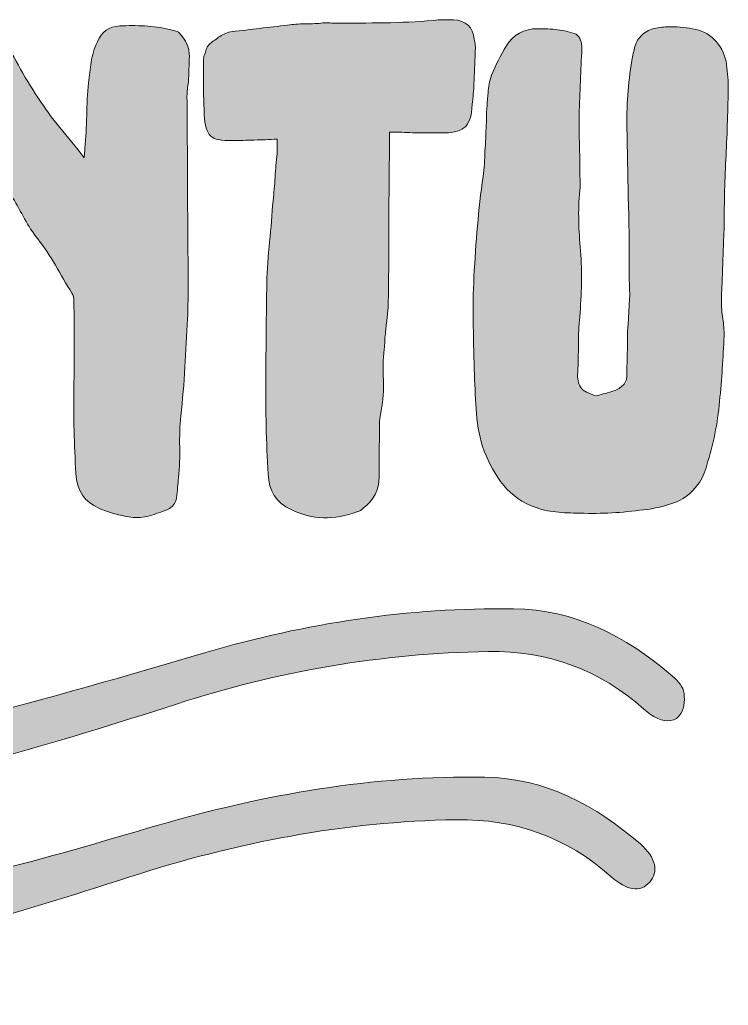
# Model space of a CAD drawing. Header units: inches. Extents: x 38 to 462, y -404 to -97.
# Drawn here: x 251.3 to 369.1, y -404.2 to -240.3 of the extents above; entities that cross this region are included whole.
import ezdxf

# ---------------------------------------------------------------- set-up
doc = ezdxf.new("R2010")
doc.units = ezdxf.units.IN
doc.header["$MEASUREMENT"] = 0
doc.layers.add('Layer 1', color=7, linetype='Continuous')

# ---------------------------------------------------------------- blocks, each defined once
blk = doc.blocks.new('block 3')
at = {"layer": 'Layer 1', "true_color": 0x0b0b0b}
h = blk.add_hatch(color=28, dxfattribs=at)
h.dxf.hatch_style = 2
edge = h.paths.add_edge_path()
edge.add_spline(control_points=[(294.1, -260.18), (292.79, -260.26), (291.52, -260.32), (290.29, -260.35), (289.06, -260.39), (287.83, -260.41), (286.6, -260.41), (284.83, -260.49), (283.64, -260.24), (283.03, -259.66), (282.41, -259.09), (282.07, -257.91), (281.99, -256.14), (281.91, -254.76), (281.87, -253.4), (281.87, -252.05), (281.87, -250.71), (281.87, -249.34), (281.87, -247.96), (281.87, -247.57), (281.87, -247.23), (281.87, -246.92), (281.87, -246.61), (281.95, -246.26), (282.11, -245.88), (282.18, -245.65), (282.28, -245.38), (282.39, -245.07), (282.51, -244.77), (282.68, -244.53), (282.91, -244.38), (283.45, -243.92), (284.01, -243.5), (284.59, -243.11), (285.16, -242.73), (285.83, -242.46), (286.6, -242.3), (288.14, -242.15), (289.68, -241.98), (291.22, -241.78), (292.76, -241.59), (294.29, -241.42), (295.83, -241.27), (296.75, -241.11), (297.68, -241.03), (298.6, -241.03), (299.52, -241.03), (300.45, -241), (301.37, -240.92), (301.75, -240.84), (302.16, -240.82), (302.58, -240.86), (303, -240.9), (303.4, -240.92), (303.79, -240.92), (306.48, -240.92), (309.19, -240.9), (311.92, -240.86), (314.65, -240.82), (317.36, -240.69), (320.05, -240.46), (320.59, -240.38), (321.13, -240.34), (321.67, -240.34), (322.21, -240.34), (322.78, -240.34), (323.4, -240.34), (325.47, -240.5), (326.63, -241.57), (326.86, -243.57), (327.01, -244.19), (327.07, -244.84), (327.03, -245.53), (326.99, -246.23), (326.97, -246.88), (326.97, -247.49), (326.9, -248.65), (326.84, -249.8), (326.8, -250.95), (326.76, -252.11), (326.67, -253.26), (326.51, -254.41), (326.43, -256.41), (325.97, -257.72), (325.13, -258.34), (324.28, -258.95), (323.05, -259.22), (321.44, -259.14), (320.29, -259.14), (319.11, -259.14), (317.92, -259.14), (316.73, -259.14), (315.56, -259.11), (314.4, -259.03), (314.4, -259.03), (312.79, -259.03), (312.79, -259.03), (312.79, -259.03), (312.79, -260.76), (312.79, -260.76), (312.71, -265.37), (312.67, -269.91), (312.67, -274.37), (312.67, -278.83), (312.63, -283.37), (312.56, -287.98), (312.48, -288.75), (312.4, -289.5), (312.33, -290.23), (312.25, -290.96), (312.17, -291.71), (312.1, -292.48), (312.02, -292.94), (311.98, -293.38), (311.98, -293.8), (311.98, -294.23), (311.94, -294.67), (311.86, -295.13), (311.71, -296.82), (311.67, -298.52), (311.75, -300.21), (311.82, -301.9), (311.71, -303.59), (311.4, -305.28), (311.17, -306.2), (311.07, -307.15), (311.11, -308.11), (311.15, -309.07), (311.13, -310.01), (311.06, -310.93), (311.06, -310.93), (311.06, -316.35), (311.06, -316.35), (311.06, -318.51), (310.17, -320.24), (308.4, -321.54), (308.09, -321.85), (307.79, -322.05), (307.48, -322.12), (303.56, -323.58), (299.87, -323.47), (296.41, -321.78), (293.95, -320.62), (292.68, -318.66), (292.6, -315.89), (292.29, -310.59), (292.16, -305.3), (292.2, -300.03), (292.24, -294.77), (292.29, -289.48), (292.37, -284.17), (292.45, -281.87), (292.6, -279.56), (292.83, -277.25), (293.06, -274.95), (293.25, -272.68), (293.41, -270.45), (293.56, -269.14), (293.68, -267.83), (293.76, -266.53), (293.83, -265.22), (293.95, -263.91), (294.1, -262.6), (294.1, -262.6), (294.1, -260.18), (294.1, -260.18)], knot_values=[0, 0, 0, 0, 1, 1, 1, 2, 2, 2, 3, 3, 3, 4, 4, 4, 5, 5, 5, 6, 6, 6, 7, 7, 7, 8, 8, 8, 9, 9, 9, 10, 10, 10, 11, 11, 11, 12, 12, 12, 13, 13, 13, 14, 14, 14, 15, 15, 15, 16, 16, 16, 17, 17, 17, 18, 18, 18, 19, 19, 19, 20, 20, 20, 21, 21, 21, 22, 22, 22, 23, 23, 23, 24, 24, 24, 25, 25, 25, 26, 26, 26, 27, 27, 27, 28, 28, 28, 29, 29, 29, 30, 30, 30, 31, 31, 31, 32, 32, 32, 33, 33, 33, 34, 34, 34, 35, 35, 35, 36, 36, 36, 37, 37, 37, 38, 38, 38, 39, 39, 39, 40, 40, 40, 41, 41, 41, 42, 42, 42, 43, 43, 43, 44, 44, 44, 45, 45, 45, 46, 46, 46, 47, 47, 47, 48, 48, 48, 49, 49, 49, 50, 50, 50, 51, 51, 51, 52, 52, 52, 53, 53, 53, 54, 54, 54, 55, 55, 55, 55], degree=3, periodic=1)
h = blk.add_hatch(color=28, dxfattribs=at)
h.dxf.hatch_style = 2
edge = h.paths.add_edge_path()
edge.add_spline(control_points=[(249.35, -269.29), (249.35, -269.29), (249.35, -272.29), (249.35, -272.29), (249.35, -275.52), (249.37, -278.71), (249.41, -281.87), (249.45, -285.02), (249.39, -288.21), (249.23, -291.44), (249.23, -293.36), (249.16, -295.27), (249.03, -297.15), (248.89, -299.03), (248.73, -300.94), (248.54, -302.86), (248.39, -305.32), (248.25, -307.8), (248.14, -310.3), (248.02, -312.8), (247.89, -315.28), (247.74, -317.74), (247.74, -317.89), (247.71, -318.05), (247.68, -318.2), (247.64, -318.35), (247.62, -318.51), (247.62, -318.66), (247.54, -320.58), (246.55, -321.78), (244.64, -322.24), (243.8, -322.39), (242.98, -322.6), (242.18, -322.87), (241.38, -323.14), (240.56, -323.2), (239.71, -323.04), (238.8, -322.89), (237.92, -322.7), (237.08, -322.47), (236.24, -322.24), (235.4, -321.93), (234.56, -321.54), (232.27, -320.62), (231.01, -318.82), (230.78, -316.12), (230.47, -310.82), (230.33, -305.55), (230.37, -300.32), (230.41, -295.09), (230.47, -289.82), (230.55, -284.52), (230.62, -281.83), (230.78, -279.14), (231.01, -276.45), (231.24, -273.75), (231.47, -271.06), (231.7, -268.37), (231.93, -266.14), (232.11, -263.91), (232.22, -261.68), (232.34, -259.45), (232.47, -257.22), (232.62, -254.99), (232.78, -253.61), (232.93, -252.2), (233.09, -250.78), (233.24, -249.36), (233.39, -247.96), (233.55, -246.57), (233.7, -246.03), (233.87, -245.51), (234.07, -245.01), (234.26, -244.51), (234.43, -244.03), (234.59, -243.57), (235.2, -242.27), (236.16, -241.57), (237.47, -241.5), (239.01, -241.34), (240.51, -241.29), (241.97, -241.32), (243.43, -241.36), (244.93, -241.57), (246.47, -241.96), (246.77, -242.03), (247.04, -242.11), (247.27, -242.19), (247.5, -242.27), (247.74, -242.34), (247.96, -242.42), (249.04, -244.26), (250.08, -246.09), (251.08, -247.9), (252.08, -249.71), (253.16, -251.49), (254.31, -253.26), (255.46, -255.03), (256.69, -256.7), (258, -258.28), (259.31, -259.86), (260.65, -261.53), (262.04, -263.3), (262.04, -262.91), (262.05, -262.6), (262.09, -262.37), (262.13, -262.14), (262.15, -261.91), (262.15, -261.68), (262.31, -259.91), (262.4, -258.11), (262.44, -256.26), (262.48, -254.41), (262.57, -252.61), (262.73, -250.84), (262.88, -249.69), (263.04, -248.53), (263.19, -247.38), (263.34, -246.23), (263.69, -245.11), (264.23, -244.03), (264.92, -242.34), (266.15, -241.46), (267.92, -241.38), (269.3, -241.31), (270.69, -241.31), (272.07, -241.38), (273.46, -241.46), (274.84, -241.65), (276.22, -241.96), (276.53, -242.03), (276.82, -242.11), (277.09, -242.19), (277.36, -242.27), (277.57, -242.34), (277.72, -242.42), (278.95, -243.73), (279.55, -245.07), (279.51, -246.46), (279.47, -247.84), (279.42, -249.26), (279.34, -250.72), (279.26, -251.11), (279.2, -251.49), (279.17, -251.88), (279.13, -252.26), (279.11, -252.65), (279.11, -253.03), (279.11, -255.95), (279.13, -258.86), (279.17, -261.74), (279.2, -264.62), (279.22, -267.53), (279.22, -270.45), (279.22, -273.68), (279.24, -276.93), (279.28, -280.19), (279.32, -283.46), (279.3, -286.75), (279.22, -290.06), (279.07, -292.75), (278.92, -295.44), (278.76, -298.13), (278.61, -300.82), (278.38, -303.51), (278.07, -306.2), (277.92, -307.97), (277.86, -309.68), (277.9, -311.34), (277.93, -312.99), (277.88, -314.7), (277.72, -316.47), (277.65, -317.01), (277.59, -317.55), (277.55, -318.08), (277.51, -318.62), (277.45, -319.2), (277.38, -319.81), (277.22, -320.74), (276.72, -321.39), (275.88, -321.78), (274.88, -322.16), (273.88, -322.51), (272.88, -322.81), (271.88, -323.12), (270.84, -323.2), (269.76, -323.04), (268.84, -322.89), (267.94, -322.7), (267.05, -322.47), (266.17, -322.24), (265.3, -321.93), (264.46, -321.54), (262.08, -320.55), (260.81, -318.62), (260.65, -315.78), (260.34, -311.01), (260.23, -306.26), (260.31, -301.53), (260.38, -296.8), (260.38, -292.02), (260.31, -287.17), (260.31, -286.64), (260.19, -286.17), (259.96, -285.79), (259.04, -284.25), (258.13, -282.71), (257.25, -281.17), (256.36, -279.64), (255.39, -278.18), (254.31, -276.79), (253.46, -275.72), (252.73, -274.6), (252.12, -273.45), (251.5, -272.29), (250.85, -271.14), (250.16, -269.99), (250.08, -269.83), (249.89, -269.6), (249.58, -269.29), (249.58, -269.29), (249.35, -269.29), (249.35, -269.29)], knot_values=[0, 0, 0, 0, 1, 1, 1, 2, 2, 2, 3, 3, 3, 4, 4, 4, 5, 5, 5, 6, 6, 6, 7, 7, 7, 8, 8, 8, 9, 9, 9, 10, 10, 10, 11, 11, 11, 12, 12, 12, 13, 13, 13, 14, 14, 14, 15, 15, 15, 16, 16, 16, 17, 17, 17, 18, 18, 18, 19, 19, 19, 20, 20, 20, 21, 21, 21, 22, 22, 22, 23, 23, 23, 24, 24, 24, 25, 25, 25, 26, 26, 26, 27, 27, 27, 28, 28, 28, 29, 29, 29, 30, 30, 30, 31, 31, 31, 32, 32, 32, 33, 33, 33, 34, 34, 34, 35, 35, 35, 36, 36, 36, 37, 37, 37, 38, 38, 38, 39, 39, 39, 40, 40, 40, 41, 41, 41, 42, 42, 42, 43, 43, 43, 44, 44, 44, 45, 45, 45, 46, 46, 46, 47, 47, 47, 48, 48, 48, 49, 49, 49, 50, 50, 50, 51, 51, 51, 52, 52, 52, 53, 53, 53, 54, 54, 54, 55, 55, 55, 56, 56, 56, 57, 57, 57, 58, 58, 58, 59, 59, 59, 60, 60, 60, 61, 61, 61, 62, 62, 62, 63, 63, 63, 64, 64, 64, 65, 65, 65, 66, 66, 66, 67, 67, 67, 68, 68, 68, 69, 69, 69, 70, 70, 70, 71, 71, 71, 72, 72, 72, 73, 73, 73, 74, 74, 74, 74], degree=3, periodic=1)
h = blk.add_hatch(color=28, dxfattribs=at)
h.dxf.hatch_style = 2
edge = h.paths.add_edge_path()
edge.add_spline(control_points=[(343.81, -242.76), (344.43, -243.3), (344.74, -244.07), (344.74, -245.07), (344.66, -246.92), (344.58, -248.76), (344.51, -250.61), (344.43, -252.45), (344.35, -254.3), (344.27, -256.14), (344.27, -257.68), (344.29, -259.16), (344.33, -260.59), (344.37, -262.01), (344.39, -263.49), (344.39, -265.03), (344.39, -265.64), (344.41, -266.26), (344.45, -266.87), (344.49, -267.49), (344.47, -268.1), (344.39, -268.72), (344.23, -270.41), (344.18, -272.08), (344.22, -273.73), (344.26, -275.39), (344.35, -277.06), (344.51, -278.75), (344.66, -280.6), (344.72, -282.42), (344.68, -284.23), (344.64, -286.04), (344.54, -287.86), (344.39, -289.71), (344.23, -291.25), (344.16, -292.79), (344.16, -294.32), (344.16, -295.86), (344.12, -297.4), (344.05, -298.94), (343.97, -300.01), (344.14, -300.86), (344.56, -301.47), (344.97, -302.09), (345.86, -302.55), (347.23, -302.86), (347.68, -302.71), (348.16, -302.57), (348.65, -302.46), (349.14, -302.34), (349.62, -302.21), (350.07, -302.05), (350.68, -301.82), (351.19, -301.49), (351.61, -301.07), (352.03, -300.65), (352.23, -300.01), (352.23, -299.17), (352.23, -298.01), (352.25, -296.86), (352.29, -295.71), (352.33, -294.55), (352.35, -293.36), (352.35, -292.13), (352.42, -291.13), (352.48, -290.17), (352.52, -289.25), (352.56, -288.33), (352.62, -287.36), (352.7, -286.36), (352.7, -285.6), (352.67, -284.87), (352.64, -284.17), (352.6, -283.48), (352.58, -282.79), (352.58, -282.1), (352.58, -280.1), (352.58, -278.12), (352.58, -276.16), (352.58, -274.2), (352.54, -272.22), (352.46, -270.22), (352.39, -266.3), (352.31, -262.43), (352.23, -258.62), (352.16, -254.82), (352.42, -250.99), (353.04, -247.15), (353.19, -246.3), (353.37, -245.51), (353.56, -244.78), (353.75, -244.05), (354.16, -243.42), (354.77, -242.88), (355.39, -242.27), (356.14, -241.88), (357.02, -241.73), (357.9, -241.57), (358.77, -241.5), (359.62, -241.5), (360.92, -241.5), (362.27, -241.65), (363.65, -241.96), (365.04, -242.27), (366.19, -242.96), (367.11, -244.03), (368.04, -245.11), (368.59, -246.36), (368.79, -247.78), (368.98, -249.21), (369.07, -250.61), (369.07, -251.99), (369, -255.91), (368.86, -259.8), (368.67, -263.64), (368.48, -267.49), (368.38, -271.37), (368.38, -275.29), (368.3, -276.75), (368.25, -278.18), (368.21, -279.56), (368.17, -280.94), (368.11, -282.37), (368.04, -283.83), (368.04, -284.37), (368.02, -284.87), (367.98, -285.33), (367.94, -285.79), (367.92, -286.29), (367.92, -286.83), (367.92, -287.44), (367.94, -288), (367.98, -288.5), (368.02, -289), (368.07, -289.52), (368.15, -290.06), (368.23, -290.52), (368.29, -291), (368.33, -291.5), (368.36, -292), (368.38, -292.48), (368.38, -292.94), (368.23, -296.48), (367.98, -300.09), (367.63, -303.78), (367.29, -307.47), (366.58, -311.01), (365.5, -314.39), (365.34, -315.01), (365.15, -315.59), (364.92, -316.12), (364.69, -316.66), (364.38, -317.16), (364, -317.62), (362.92, -319.16), (361.48, -320.22), (359.67, -320.79), (357.87, -321.37), (356.08, -321.74), (354.31, -321.89), (352.54, -322.12), (350.79, -322.28), (349.06, -322.35), (347.33, -322.43), (345.58, -322.43), (343.81, -322.35), (342.51, -322.35), (341.22, -322.28), (339.95, -322.12), (338.68, -321.97), (337.43, -321.62), (336.2, -321.08), (334.2, -320.24), (332.55, -318.91), (331.24, -317.1), (329.93, -315.3), (328.93, -313.35), (328.24, -311.28), (327.63, -309.28), (327.26, -307.2), (327.15, -305.05), (327.03, -302.9), (326.93, -300.71), (326.86, -298.48), (326.78, -295.71), (326.72, -292.94), (326.68, -290.17), (326.64, -287.4), (326.7, -284.67), (326.86, -281.98), (327.02, -279.14), (327.23, -276.35), (327.48, -273.62), (327.73, -270.89), (328.06, -268.14), (328.47, -265.37), (328.55, -264.68), (328.59, -263.97), (328.59, -263.24), (328.59, -262.51), (328.63, -261.8), (328.7, -261.1), (328.78, -259.64), (328.84, -258.2), (328.88, -256.78), (328.91, -255.36), (329.01, -253.91), (329.17, -252.45), (329.17, -251.53), (329.36, -250.57), (329.74, -249.57), (330.44, -247.88), (331.24, -246.26), (332.16, -244.73), (333.32, -242.8), (335.08, -241.84), (337.47, -241.84), (338.55, -241.84), (339.62, -241.9), (340.7, -242.01), (341.78, -242.13), (342.81, -242.38), (343.81, -242.76)], knot_values=[0, 0, 0, 0, 1, 1, 1, 2, 2, 2, 3, 3, 3, 4, 4, 4, 5, 5, 5, 6, 6, 6, 7, 7, 7, 8, 8, 8, 9, 9, 9, 10, 10, 10, 11, 11, 11, 12, 12, 12, 13, 13, 13, 14, 14, 14, 15, 15, 15, 16, 16, 16, 17, 17, 17, 18, 18, 18, 19, 19, 19, 20, 20, 20, 21, 21, 21, 22, 22, 22, 23, 23, 23, 24, 24, 24, 25, 25, 25, 26, 26, 26, 27, 27, 27, 28, 28, 28, 29, 29, 29, 30, 30, 30, 31, 31, 31, 32, 32, 32, 33, 33, 33, 34, 34, 34, 35, 35, 35, 36, 36, 36, 37, 37, 37, 38, 38, 38, 39, 39, 39, 40, 40, 40, 41, 41, 41, 42, 42, 42, 43, 43, 43, 44, 44, 44, 45, 45, 45, 46, 46, 46, 47, 47, 47, 48, 48, 48, 49, 49, 49, 50, 50, 50, 51, 51, 51, 52, 52, 52, 53, 53, 53, 54, 54, 54, 55, 55, 55, 56, 56, 56, 57, 57, 57, 58, 58, 58, 59, 59, 59, 60, 60, 60, 61, 61, 61, 62, 62, 62, 63, 63, 63, 64, 64, 64, 65, 65, 65, 66, 66, 66, 67, 67, 67, 68, 68, 68, 69, 69, 69, 70, 70, 70, 71, 71, 71, 72, 72, 72, 73, 73, 73, 74, 74, 74, 74], degree=3, periodic=1)
at = {"layer": 'Layer 1', "lineweight": 0}
for points, knots in [([(294.1, -260.18), (292.79, -260.26), (291.52, -260.32), (290.29, -260.35), (289.06, -260.39), (287.83, -260.41), (286.6, -260.41), (284.83, -260.49), (283.64, -260.24), (283.03, -259.66), (282.41, -259.09), (282.07, -257.91), (281.99, -256.14), (281.91, -254.76), (281.87, -253.4), (281.87, -252.05), (281.87, -250.71), (281.87, -249.34), (281.87, -247.96), (281.87, -247.57), (281.87, -247.23), (281.87, -246.92), (281.87, -246.61), (281.95, -246.26), (282.11, -245.88), (282.18, -245.65), (282.28, -245.38), (282.39, -245.07), (282.51, -244.77), (282.68, -244.53), (282.91, -244.38), (283.45, -243.92), (284.01, -243.5), (284.59, -243.11), (285.16, -242.73), (285.83, -242.46), (286.6, -242.3), (288.14, -242.15), (289.68, -241.98), (291.22, -241.78), (292.76, -241.59), (294.29, -241.42), (295.83, -241.27), (296.75, -241.11), (297.68, -241.03), (298.6, -241.03), (299.52, -241.03), (300.45, -241), (301.37, -240.92), (301.75, -240.84), (302.16, -240.82), (302.58, -240.86), (303, -240.9), (303.4, -240.92), (303.79, -240.92), (306.48, -240.92), (309.19, -240.9), (311.92, -240.86), (314.65, -240.82), (317.36, -240.69), (320.05, -240.46), (320.59, -240.38), (321.13, -240.34), (321.67, -240.34), (322.21, -240.34), (322.78, -240.34), (323.4, -240.34), (325.47, -240.5), (326.63, -241.57), (326.86, -243.57), (327.01, -244.19), (327.07, -244.84), (327.03, -245.53), (326.99, -246.23), (326.97, -246.88), (326.97, -247.49), (326.9, -248.65), (326.84, -249.8), (326.8, -250.95), (326.76, -252.11), (326.67, -253.26), (326.51, -254.41), (326.43, -256.41), (325.97, -257.72), (325.13, -258.34), (324.28, -258.95), (323.05, -259.22), (321.44, -259.14), (320.29, -259.14), (319.11, -259.14), (317.92, -259.14), (316.73, -259.14), (315.56, -259.11), (314.4, -259.03), (314.4, -259.03), (312.79, -259.03), (312.79, -259.03), (312.79, -259.03), (312.79, -260.76), (312.79, -260.76), (312.71, -265.37), (312.67, -269.91), (312.67, -274.37), (312.67, -278.83), (312.63, -283.37), (312.56, -287.98), (312.48, -288.75), (312.4, -289.5), (312.33, -290.23), (312.25, -290.96), (312.17, -291.71), (312.1, -292.48), (312.02, -292.94), (311.98, -293.38), (311.98, -293.8), (311.98, -294.23), (311.94, -294.67), (311.86, -295.13), (311.71, -296.82), (311.67, -298.52), (311.75, -300.21), (311.82, -301.9), (311.71, -303.59), (311.4, -305.28), (311.17, -306.2), (311.07, -307.15), (311.11, -308.11), (311.15, -309.07), (311.13, -310.01), (311.06, -310.93), (311.06, -310.93), (311.06, -316.35), (311.06, -316.35), (311.06, -318.51), (310.17, -320.24), (308.4, -321.54), (308.09, -321.85), (307.79, -322.05), (307.48, -322.12), (303.56, -323.58), (299.87, -323.47), (296.41, -321.78), (293.95, -320.62), (292.68, -318.66), (292.6, -315.89), (292.29, -310.59), (292.16, -305.3), (292.2, -300.03), (292.24, -294.77), (292.29, -289.48), (292.37, -284.17), (292.45, -281.87), (292.6, -279.56), (292.83, -277.25), (293.06, -274.95), (293.25, -272.68), (293.41, -270.45), (293.56, -269.14), (293.68, -267.83), (293.76, -266.53), (293.83, -265.22), (293.95, -263.91), (294.1, -262.6), (294.1, -262.6), (294.1, -260.18), (294.1, -260.18)], [0, 0, 0, 0, 1, 1, 1, 2, 2, 2, 3, 3, 3, 4, 4, 4, 5, 5, 5, 6, 6, 6, 7, 7, 7, 8, 8, 8, 9, 9, 9, 10, 10, 10, 11, 11, 11, 12, 12, 12, 13, 13, 13, 14, 14, 14, 15, 15, 15, 16, 16, 16, 17, 17, 17, 18, 18, 18, 19, 19, 19, 20, 20, 20, 21, 21, 21, 22, 22, 22, 23, 23, 23, 24, 24, 24, 25, 25, 25, 26, 26, 26, 27, 27, 27, 28, 28, 28, 29, 29, 29, 30, 30, 30, 31, 31, 31, 32, 32, 32, 33, 33, 33, 34, 34, 34, 35, 35, 35, 36, 36, 36, 37, 37, 37, 38, 38, 38, 39, 39, 39, 40, 40, 40, 41, 41, 41, 42, 42, 42, 43, 43, 43, 44, 44, 44, 45, 45, 45, 46, 46, 46, 47, 47, 47, 48, 48, 48, 49, 49, 49, 50, 50, 50, 51, 51, 51, 52, 52, 52, 53, 53, 53, 54, 54, 54, 55, 55, 55, 55]), ([(249.35, -269.29), (249.35, -269.29), (249.35, -272.29), (249.35, -272.29), (249.35, -275.52), (249.37, -278.71), (249.41, -281.87), (249.45, -285.02), (249.39, -288.21), (249.23, -291.44), (249.23, -293.36), (249.16, -295.27), (249.03, -297.15), (248.89, -299.03), (248.73, -300.94), (248.54, -302.86), (248.39, -305.32), (248.25, -307.8), (248.14, -310.3), (248.02, -312.8), (247.89, -315.28), (247.74, -317.74), (247.74, -317.89), (247.71, -318.05), (247.68, -318.2), (247.64, -318.35), (247.62, -318.51), (247.62, -318.66), (247.54, -320.58), (246.55, -321.78), (244.64, -322.24), (243.8, -322.39), (242.98, -322.6), (242.18, -322.87), (241.38, -323.14), (240.56, -323.2), (239.71, -323.04), (238.8, -322.89), (237.92, -322.7), (237.08, -322.47), (236.24, -322.24), (235.4, -321.93), (234.56, -321.54), (232.27, -320.62), (231.01, -318.82), (230.78, -316.12), (230.47, -310.82), (230.33, -305.55), (230.37, -300.32), (230.41, -295.09), (230.47, -289.82), (230.55, -284.52), (230.62, -281.83), (230.78, -279.14), (231.01, -276.45), (231.24, -273.75), (231.47, -271.06), (231.7, -268.37), (231.93, -266.14), (232.11, -263.91), (232.22, -261.68), (232.34, -259.45), (232.47, -257.22), (232.62, -254.99), (232.78, -253.61), (232.93, -252.2), (233.09, -250.78), (233.24, -249.36), (233.39, -247.96), (233.55, -246.57), (233.7, -246.03), (233.87, -245.51), (234.07, -245.01), (234.26, -244.51), (234.43, -244.03), (234.59, -243.57), (235.2, -242.27), (236.16, -241.57), (237.47, -241.5), (239.01, -241.34), (240.51, -241.29), (241.97, -241.32), (243.43, -241.36), (244.93, -241.57), (246.47, -241.96), (246.77, -242.03), (247.04, -242.11), (247.27, -242.19), (247.5, -242.27), (247.74, -242.34), (247.96, -242.42), (249.04, -244.26), (250.08, -246.09), (251.08, -247.9), (252.08, -249.71), (253.16, -251.49), (254.31, -253.26), (255.46, -255.03), (256.69, -256.7), (258, -258.28), (259.31, -259.86), (260.65, -261.53), (262.04, -263.3), (262.04, -262.91), (262.05, -262.6), (262.09, -262.37), (262.13, -262.14), (262.15, -261.91), (262.15, -261.68), (262.31, -259.91), (262.4, -258.11), (262.44, -256.26), (262.48, -254.41), (262.57, -252.61), (262.73, -250.84), (262.88, -249.69), (263.04, -248.53), (263.19, -247.38), (263.34, -246.23), (263.69, -245.11), (264.23, -244.03), (264.92, -242.34), (266.15, -241.46), (267.92, -241.38), (269.3, -241.31), (270.69, -241.31), (272.07, -241.38), (273.46, -241.46), (274.84, -241.65), (276.22, -241.96), (276.53, -242.03), (276.82, -242.11), (277.09, -242.19), (277.36, -242.27), (277.57, -242.34), (277.72, -242.42), (278.95, -243.73), (279.55, -245.07), (279.51, -246.46), (279.47, -247.84), (279.42, -249.26), (279.34, -250.72), (279.26, -251.11), (279.2, -251.49), (279.17, -251.88), (279.13, -252.26), (279.11, -252.65), (279.11, -253.03), (279.11, -255.95), (279.13, -258.86), (279.17, -261.74), (279.2, -264.62), (279.22, -267.53), (279.22, -270.45), (279.22, -273.68), (279.24, -276.93), (279.28, -280.19), (279.32, -283.46), (279.3, -286.75), (279.22, -290.06), (279.07, -292.75), (278.92, -295.44), (278.76, -298.13), (278.61, -300.82), (278.38, -303.51), (278.07, -306.2), (277.92, -307.97), (277.86, -309.68), (277.9, -311.34), (277.93, -312.99), (277.88, -314.7), (277.72, -316.47), (277.65, -317.01), (277.59, -317.55), (277.55, -318.08), (277.51, -318.62), (277.45, -319.2), (277.38, -319.81), (277.22, -320.74), (276.72, -321.39), (275.88, -321.78), (274.88, -322.16), (273.88, -322.51), (272.88, -322.81), (271.88, -323.12), (270.84, -323.2), (269.76, -323.04), (268.84, -322.89), (267.94, -322.7), (267.05, -322.47), (266.17, -322.24), (265.3, -321.93), (264.46, -321.54), (262.08, -320.55), (260.81, -318.62), (260.65, -315.78), (260.34, -311.01), (260.23, -306.26), (260.31, -301.53), (260.38, -296.8), (260.38, -292.02), (260.31, -287.17), (260.31, -286.64), (260.19, -286.17), (259.96, -285.79), (259.04, -284.25), (258.13, -282.71), (257.25, -281.17), (256.36, -279.64), (255.39, -278.18), (254.31, -276.79), (253.46, -275.72), (252.73, -274.6), (252.12, -273.45), (251.5, -272.29), (250.85, -271.14), (250.16, -269.99), (250.08, -269.83), (249.89, -269.6), (249.58, -269.29), (249.58, -269.29), (249.35, -269.29), (249.35, -269.29)], [0, 0, 0, 0, 1, 1, 1, 2, 2, 2, 3, 3, 3, 4, 4, 4, 5, 5, 5, 6, 6, 6, 7, 7, 7, 8, 8, 8, 9, 9, 9, 10, 10, 10, 11, 11, 11, 12, 12, 12, 13, 13, 13, 14, 14, 14, 15, 15, 15, 16, 16, 16, 17, 17, 17, 18, 18, 18, 19, 19, 19, 20, 20, 20, 21, 21, 21, 22, 22, 22, 23, 23, 23, 24, 24, 24, 25, 25, 25, 26, 26, 26, 27, 27, 27, 28, 28, 28, 29, 29, 29, 30, 30, 30, 31, 31, 31, 32, 32, 32, 33, 33, 33, 34, 34, 34, 35, 35, 35, 36, 36, 36, 37, 37, 37, 38, 38, 38, 39, 39, 39, 40, 40, 40, 41, 41, 41, 42, 42, 42, 43, 43, 43, 44, 44, 44, 45, 45, 45, 46, 46, 46, 47, 47, 47, 48, 48, 48, 49, 49, 49, 50, 50, 50, 51, 51, 51, 52, 52, 52, 53, 53, 53, 54, 54, 54, 55, 55, 55, 56, 56, 56, 57, 57, 57, 58, 58, 58, 59, 59, 59, 60, 60, 60, 61, 61, 61, 62, 62, 62, 63, 63, 63, 64, 64, 64, 65, 65, 65, 66, 66, 66, 67, 67, 67, 68, 68, 68, 69, 69, 69, 70, 70, 70, 71, 71, 71, 72, 72, 72, 73, 73, 73, 74, 74, 74, 74]), ([(343.81, -242.76), (344.43, -243.3), (344.74, -244.07), (344.74, -245.07), (344.66, -246.92), (344.58, -248.76), (344.51, -250.61), (344.43, -252.45), (344.35, -254.3), (344.27, -256.14), (344.27, -257.68), (344.29, -259.16), (344.33, -260.59), (344.37, -262.01), (344.39, -263.49), (344.39, -265.03), (344.39, -265.64), (344.41, -266.26), (344.45, -266.87), (344.49, -267.49), (344.47, -268.1), (344.39, -268.72), (344.23, -270.41), (344.18, -272.08), (344.22, -273.73), (344.26, -275.39), (344.35, -277.06), (344.51, -278.75), (344.66, -280.6), (344.72, -282.42), (344.68, -284.23), (344.64, -286.04), (344.54, -287.86), (344.39, -289.71), (344.23, -291.25), (344.16, -292.79), (344.16, -294.32), (344.16, -295.86), (344.12, -297.4), (344.05, -298.94), (343.97, -300.01), (344.14, -300.86), (344.56, -301.47), (344.97, -302.09), (345.86, -302.55), (347.23, -302.86), (347.68, -302.71), (348.16, -302.57), (348.65, -302.46), (349.14, -302.34), (349.62, -302.21), (350.07, -302.05), (350.68, -301.82), (351.19, -301.49), (351.61, -301.07), (352.03, -300.65), (352.23, -300.01), (352.23, -299.17), (352.23, -298.01), (352.25, -296.86), (352.29, -295.71), (352.33, -294.55), (352.35, -293.36), (352.35, -292.13), (352.42, -291.13), (352.48, -290.17), (352.52, -289.25), (352.56, -288.33), (352.62, -287.36), (352.7, -286.36), (352.7, -285.6), (352.67, -284.87), (352.64, -284.17), (352.6, -283.48), (352.58, -282.79), (352.58, -282.1), (352.58, -280.1), (352.58, -278.12), (352.58, -276.16), (352.58, -274.2), (352.54, -272.22), (352.46, -270.22), (352.39, -266.3), (352.31, -262.43), (352.23, -258.62), (352.16, -254.82), (352.42, -250.99), (353.04, -247.15), (353.19, -246.3), (353.37, -245.51), (353.56, -244.78), (353.75, -244.05), (354.16, -243.42), (354.77, -242.88), (355.39, -242.27), (356.14, -241.88), (357.02, -241.73), (357.9, -241.57), (358.77, -241.5), (359.62, -241.5), (360.92, -241.5), (362.27, -241.65), (363.65, -241.96), (365.04, -242.27), (366.19, -242.96), (367.11, -244.03), (368.04, -245.11), (368.59, -246.36), (368.79, -247.78), (368.98, -249.21), (369.07, -250.61), (369.07, -251.99), (369, -255.91), (368.86, -259.8), (368.67, -263.64), (368.48, -267.49), (368.38, -271.37), (368.38, -275.29), (368.3, -276.75), (368.25, -278.18), (368.21, -279.56), (368.17, -280.94), (368.11, -282.37), (368.04, -283.83), (368.04, -284.37), (368.02, -284.87), (367.98, -285.33), (367.94, -285.79), (367.92, -286.29), (367.92, -286.83), (367.92, -287.44), (367.94, -288), (367.98, -288.5), (368.02, -289), (368.07, -289.52), (368.15, -290.06), (368.23, -290.52), (368.29, -291), (368.33, -291.5), (368.36, -292), (368.38, -292.48), (368.38, -292.94), (368.23, -296.48), (367.98, -300.09), (367.63, -303.78), (367.29, -307.47), (366.58, -311.01), (365.5, -314.39), (365.34, -315.01), (365.15, -315.59), (364.92, -316.12), (364.69, -316.66), (364.38, -317.16), (364, -317.62), (362.92, -319.16), (361.48, -320.22), (359.67, -320.79), (357.87, -321.37), (356.08, -321.74), (354.31, -321.89), (352.54, -322.12), (350.79, -322.28), (349.06, -322.35), (347.33, -322.43), (345.58, -322.43), (343.81, -322.35), (342.51, -322.35), (341.22, -322.28), (339.95, -322.12), (338.68, -321.97), (337.43, -321.62), (336.2, -321.08), (334.2, -320.24), (332.55, -318.91), (331.24, -317.1), (329.93, -315.3), (328.93, -313.35), (328.24, -311.28), (327.63, -309.28), (327.26, -307.2), (327.15, -305.05), (327.03, -302.9), (326.93, -300.71), (326.86, -298.48), (326.78, -295.71), (326.72, -292.94), (326.68, -290.17), (326.64, -287.4), (326.7, -284.67), (326.86, -281.98), (327.02, -279.14), (327.23, -276.35), (327.48, -273.62), (327.73, -270.89), (328.06, -268.14), (328.47, -265.37), (328.55, -264.68), (328.59, -263.97), (328.59, -263.24), (328.59, -262.51), (328.63, -261.8), (328.7, -261.1), (328.78, -259.64), (328.84, -258.2), (328.88, -256.78), (328.91, -255.36), (329.01, -253.91), (329.17, -252.45), (329.17, -251.53), (329.36, -250.57), (329.74, -249.57), (330.44, -247.88), (331.24, -246.26), (332.16, -244.73), (333.32, -242.8), (335.08, -241.84), (337.47, -241.84), (338.55, -241.84), (339.62, -241.9), (340.7, -242.01), (341.78, -242.13), (342.81, -242.38), (343.81, -242.76)], [0, 0, 0, 0, 1, 1, 1, 2, 2, 2, 3, 3, 3, 4, 4, 4, 5, 5, 5, 6, 6, 6, 7, 7, 7, 8, 8, 8, 9, 9, 9, 10, 10, 10, 11, 11, 11, 12, 12, 12, 13, 13, 13, 14, 14, 14, 15, 15, 15, 16, 16, 16, 17, 17, 17, 18, 18, 18, 19, 19, 19, 20, 20, 20, 21, 21, 21, 22, 22, 22, 23, 23, 23, 24, 24, 24, 25, 25, 25, 26, 26, 26, 27, 27, 27, 28, 28, 28, 29, 29, 29, 30, 30, 30, 31, 31, 31, 32, 32, 32, 33, 33, 33, 34, 34, 34, 35, 35, 35, 36, 36, 36, 37, 37, 37, 38, 38, 38, 39, 39, 39, 40, 40, 40, 41, 41, 41, 42, 42, 42, 43, 43, 43, 44, 44, 44, 45, 45, 45, 46, 46, 46, 47, 47, 47, 48, 48, 48, 49, 49, 49, 50, 50, 50, 51, 51, 51, 52, 52, 52, 53, 53, 53, 54, 54, 54, 55, 55, 55, 56, 56, 56, 57, 57, 57, 58, 58, 58, 59, 59, 59, 60, 60, 60, 61, 61, 61, 62, 62, 62, 63, 63, 63, 64, 64, 64, 65, 65, 65, 66, 66, 66, 67, 67, 67, 68, 68, 68, 69, 69, 69, 70, 70, 70, 71, 71, 71, 72, 72, 72, 73, 73, 73, 74, 74, 74, 74])]:
    blk.add_open_spline(points, degree=3, knots=knots, dxfattribs=at)
blk = doc.blocks.new('block 4')
at = {"layer": 'Layer 1', "true_color": 0x0b0b0b}
h = blk.add_hatch(color=28, dxfattribs=at)
h.dxf.hatch_style = 2
edge = h.paths.add_edge_path()
edge.add_spline(control_points=[(128.94, -358.43), (128.97, -354.98), (131.37, -353.2), (134, -354.11), (134.99, -354.45), (135.84, -355.21), (136.76, -355.76), (138.97, -357.07), (141.05, -358.78), (143.44, -359.61), (154.69, -363.56), (166.16, -366.99), (178.18, -366.78), (186.35, -366.64), (194.53, -365.5), (202.66, -364.41), (229.8, -360.77), (256.03, -353.28), (282.23, -345.54), (298.87, -340.62), (315.96, -338.05), (333.39, -338.27), (343.56, -338.39), (351.98, -342.82), (359.54, -349.23), (360.39, -349.96), (361.39, -350.9), (361.63, -351.9), (361.91, -353.08), (361.79, -354.64), (361.2, -355.68), (360.42, -357.05), (358.8, -357.19), (357.34, -356.52), (356.51, -356.13), (355.72, -355.58), (355.03, -354.96), (347.66, -348.36), (339.06, -345.22), (329.15, -345.38), (311.44, -345.66), (294.25, -348.64), (277.38, -354.1), (257.09, -360.67), (236.61, -366.68), (215.6, -370.46), (204.7, -372.43), (193.67, -373.83), (182.63, -374.83), (167.15, -376.22), (152.22, -373.32), (137.85, -367.47), (134.78, -366.22), (132.17, -364.31), (130.35, -361.51), (129.63, -360.4), (129.23, -359.07), (128.94, -358.43)], knot_values=[0, 0, 0, 0, 1, 1, 1, 2, 2, 2, 3, 3, 3, 4, 4, 4, 5, 5, 5, 6, 6, 6, 7, 7, 7, 8, 8, 8, 9, 9, 9, 10, 10, 10, 11, 11, 11, 12, 12, 12, 13, 13, 13, 14, 14, 14, 15, 15, 15, 16, 16, 16, 17, 17, 17, 18, 18, 18, 19, 19, 19, 19], degree=3, periodic=1)
h = blk.add_hatch(color=28, dxfattribs=at)
h.dxf.hatch_style = 2
edge = h.paths.add_edge_path()
edge.add_spline(control_points=[(128.25, -381.85), (128.91, -382.23), (130.14, -382.9), (131.36, -383.61), (133.71, -384.98), (135.89, -386.81), (138.41, -387.67), (151.48, -392.16), (164.78, -395.81), (178.79, -394.69), (187.1, -394.02), (195.45, -393.08), (203.63, -391.47), (217.89, -388.68), (232.08, -385.47), (246.21, -382.07), (255.66, -379.79), (264.97, -376.96), (274.3, -374.25), (292.04, -369.08), (310.07, -365.97), (328.6, -366.26), (338.68, -366.43), (347.03, -370.94), (354.46, -377.36), (357.08, -379.63), (357.54, -382.02), (356.01, -383.71), (354.45, -385.44), (352.28, -385.16), (349.58, -382.77), (342.24, -376.24), (333.69, -373.2), (323.86, -373.34), (305.26, -373.61), (287.32, -377.12), (269.61, -382.84), (250.16, -389.14), (230.5, -394.91), (210.32, -398.44), (199.41, -400.35), (188.38, -401.8), (177.35, -402.79), (161.86, -404.18), (146.93, -401.27), (132.57, -395.42), (129.42, -394.13), (126.74, -392.18), (124.98, -389.25), (124.28, -388.08), (123.82, -386.59), (123.78, -385.23), (123.73, -383.21), (125.49, -381.82), (128.25, -381.85)], knot_values=[0, 0, 0, 0, 1, 1, 1, 2, 2, 2, 3, 3, 3, 4, 4, 4, 5, 5, 5, 6, 6, 6, 7, 7, 7, 8, 8, 8, 9, 9, 9, 10, 10, 10, 11, 11, 11, 12, 12, 12, 13, 13, 13, 14, 14, 14, 15, 15, 15, 16, 16, 16, 17, 17, 17, 18, 18, 18, 18], degree=3, periodic=1)
at = {"layer": 'Layer 1', "lineweight": 0}
for points, knots in [([(128.94, -358.43), (128.97, -354.98), (131.37, -353.2), (134, -354.11), (134.99, -354.45), (135.84, -355.21), (136.76, -355.76), (138.97, -357.07), (141.05, -358.78), (143.44, -359.61), (154.69, -363.56), (166.16, -366.99), (178.18, -366.78), (186.35, -366.64), (194.53, -365.5), (202.66, -364.41), (229.8, -360.77), (256.03, -353.28), (282.23, -345.54), (298.87, -340.62), (315.96, -338.05), (333.39, -338.27), (343.56, -338.39), (351.98, -342.82), (359.54, -349.23), (360.39, -349.96), (361.39, -350.9), (361.63, -351.9), (361.91, -353.08), (361.79, -354.64), (361.2, -355.68), (360.42, -357.05), (358.8, -357.19), (357.34, -356.52), (356.51, -356.13), (355.72, -355.58), (355.03, -354.96), (347.66, -348.36), (339.06, -345.22), (329.15, -345.38), (311.44, -345.66), (294.25, -348.64), (277.38, -354.1), (257.09, -360.67), (236.61, -366.68), (215.6, -370.46), (204.7, -372.43), (193.67, -373.83), (182.63, -374.83), (167.15, -376.22), (152.22, -373.32), (137.85, -367.47), (134.78, -366.22), (132.17, -364.31), (130.35, -361.51), (129.63, -360.4), (129.23, -359.07), (128.94, -358.43)], [0, 0, 0, 0, 1, 1, 1, 2, 2, 2, 3, 3, 3, 4, 4, 4, 5, 5, 5, 6, 6, 6, 7, 7, 7, 8, 8, 8, 9, 9, 9, 10, 10, 10, 11, 11, 11, 12, 12, 12, 13, 13, 13, 14, 14, 14, 15, 15, 15, 16, 16, 16, 17, 17, 17, 18, 18, 18, 19, 19, 19, 19]), ([(128.25, -381.85), (128.91, -382.23), (130.14, -382.9), (131.36, -383.61), (133.71, -384.98), (135.89, -386.81), (138.41, -387.67), (151.48, -392.16), (164.78, -395.81), (178.79, -394.69), (187.1, -394.02), (195.45, -393.08), (203.63, -391.47), (217.89, -388.68), (232.08, -385.47), (246.21, -382.07), (255.66, -379.79), (264.97, -376.96), (274.3, -374.25), (292.04, -369.08), (310.07, -365.97), (328.6, -366.26), (338.68, -366.43), (347.03, -370.94), (354.46, -377.36), (357.08, -379.63), (357.54, -382.02), (356.01, -383.71), (354.45, -385.44), (352.28, -385.16), (349.58, -382.77), (342.24, -376.24), (333.69, -373.2), (323.86, -373.34), (305.26, -373.61), (287.32, -377.12), (269.61, -382.84), (250.16, -389.14), (230.5, -394.91), (210.32, -398.44), (199.41, -400.35), (188.38, -401.8), (177.35, -402.79), (161.86, -404.18), (146.93, -401.27), (132.57, -395.42), (129.42, -394.13), (126.74, -392.18), (124.98, -389.25), (124.28, -388.08), (123.82, -386.59), (123.78, -385.23), (123.73, -383.21), (125.49, -381.82), (128.25, -381.85)], [0, 0, 0, 0, 1, 1, 1, 2, 2, 2, 3, 3, 3, 4, 4, 4, 5, 5, 5, 6, 6, 6, 7, 7, 7, 8, 8, 8, 9, 9, 9, 10, 10, 10, 11, 11, 11, 12, 12, 12, 13, 13, 13, 14, 14, 14, 15, 15, 15, 16, 16, 16, 17, 17, 17, 18, 18, 18, 18])]:
    blk.add_open_spline(points, degree=3, knots=knots, dxfattribs=at)
blk = doc.blocks.new('block 2')
at = {"layer": 'Layer 1'}
for name in ['block 3', 'block 4']:
    blk.add_blockref(name, (0, 0), dxfattribs=at)

msp = doc.modelspace()

# ---------------------------------------------------------------- block references
at = {"layer": 'Layer 1'}
msp.add_blockref('block 2', (0, 0), dxfattribs=at)

doc.saveas('drawing.dxf')
